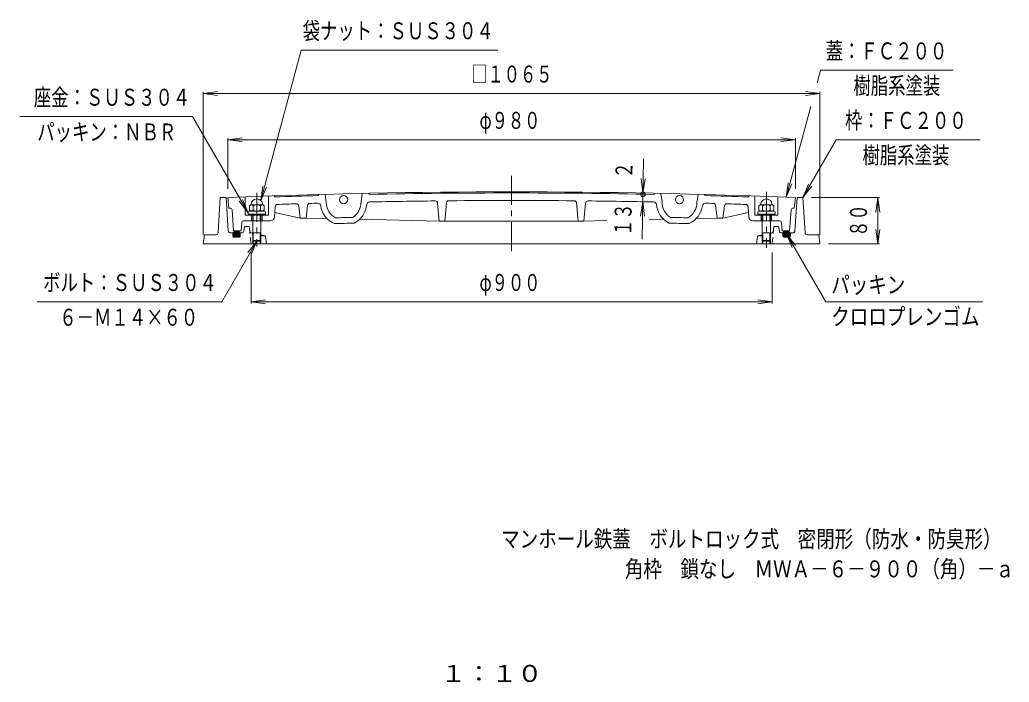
# Model space of a CAD drawing. Units: millimetres, scale not verified. Extents: x -982 to 768, y -1334 to 1408.
# Drawn here: x -956 to 752, y -1334 to -190 of the extents above; entities that cross this region are included whole.
import ezdxf
from ezdxf.enums import TextEntityAlignment as Align

# ---------------------------------------------------------------- set-up
doc = ezdxf.new("R2010")
doc.units = ezdxf.units.MM
doc.header["$LTSCALE"] = 10
doc.header["$PDMODE"] = 32
doc.header["$PDSIZE"] = 8
doc.linetypes.add('CHAIN1', pattern=[8, 5, -1, 1, -1])
doc.linetypes.add('DASHED1', pattern=[1.8, 1.2, -0.6])
for name, color, linetype, lineweight in [('C-1', 2, 'Continuous', 18), ('C-2', 3, 'Continuous', 18), ('C-3', 4, 'Continuous', 18), ('C-4', 7, 'Continuous', 18), ('C-5', 7, 'Continuous', 18), ('C-9', 7, 'Continuous', 18)]:
    doc.layers.add(name, color=color, linetype=linetype, lineweight=lineweight)
doc.layers.add('F-4_F-4ﾚｲﾔ', color=2, linetype='Continuous')
doc.layers.add('F-5_F-5ﾚｲﾔ', color=6, linetype='Continuous')
doc.styles.add('ＭＳ ゴシック', font='')
doc.styles.get('ＭＳ ゴシック').set_extended_font_data('MS Gothic')

msp = doc.modelspace()

# ---------------------------------------------------------------- linework, layer by layer
at = {"layer": 'C-1'}
for p, q in [((-613.77, -557.58), (-610, -497.33)), ((-600, -497.33), (-610, -497.33)), ((-596.24, -554.59), (-600, -497.33)), ((382.25, -554.59), (386, -497.33)), ((386, -497.33), (396, -497.33)), ((399.77, -557.58), (396, -497.33)), ((-637.5, -561.33), (-639.5, -577.33)), ((-617.76, -561.33), (-637.5, -561.33)), ((-592.25, -558.33), (-588.5, -558.33)), ((-588.5, -563.83), (-588.5, -558.33)), ((-588.36, -561.03), (-582.21, -554.89)), ((-588.33, -558.88), (-584.91, -555.46)), ((-580.25, -555.05), (-587.74, -562.53)), ((-586.76, -563.68), (-578.68, -555.6)), ((-585.48, -564.52), (-577.37, -556.41)), ((-583.93, -565.09), (-576.34, -557.5)), ((-582.1, -565.39), (-575.66, -558.94)), ((-579.64, -565.05), (-575.6, -561.01)), ((-575.5, -563.83), (-575.5, -558.33)), ((-575.5, -558.33), (-573.34, -558.33)), ((-569.4, -555.05), (-568, -547.33)), ((-568, -547.33), (-560, -547.33)), ((-559.29, -554.45), (-560, -547.33)), ((-554, -558.44), (-556.18, -557.96)), ((-554.57, -559.31), (-554, -563.33)), ((-533.01, -563.11), (-540, -561.56)), ((-533.3, -563.33), (-540, -563.33)), ((319.01, -563.11), (326, -561.56)), ((319.3, -563.33), (326, -563.33)), ((340, -558.44), (342.18, -557.96)), ((340.57, -559.31), (340, -563.33)), ((345.29, -554.45), (346, -547.33)), ((354, -547.33), (346, -547.33)), ((355.4, -555.05), (354, -547.33)), ((361.5, -558.33), (359.34, -558.33)), ((361.5, -563.83), (361.5, -558.33)), ((365.64, -565.05), (361.6, -561.01)), ((368.1, -565.39), (361.66, -558.94)), ((369.93, -565.09), (362.34, -557.5)), ((371.48, -564.52), (363.37, -556.41)), ((372.76, -563.68), (364.68, -555.6)), ((366.25, -555.05), (373.74, -562.53)), ((374.36, -561.03), (368.21, -554.89)), ((374.33, -558.88), (370.91, -555.46)), ((374.5, -563.83), (374.5, -558.33)), ((378.25, -558.33), (374.5, -558.33)), ((403.76, -561.33), (423.5, -561.33)), ((423.5, -561.33), (425.5, -577.33)), ((-639.5, -577.33), (425.5, -577.33)), ((-577, -565.33), (-587, -565.33)), ((-554, -571.33), (-554, -577.33)), ((-553, -572.33), (-553, -577.33)), ((-541, -572.33), (-541, -577.33)), ((-540, -571.33), (-540, -577.33)), ((-531.85, -564.36), (-530, -577.33)), ((317.85, -564.36), (316, -577.33)), ((326, -571.33), (326, -577.33)), ((327, -572.33), (327, -577.33)), ((339, -572.33), (339, -577.33)), ((340, -571.33), (340, -577.33)), ((363, -565.33), (373, -565.33))]:
    msp.add_line(p, q, dxfattribs=at)
at = {"layer": 'C-1', "linetype": 'DASHED1'}
for p, q in [((-557, -577.33), (-559.29, -554.45)), ((343, -577.33), (345.29, -554.45))]:
    msp.add_line(p, q, dxfattribs=at)
at = {"layer": 'C-1'}
for centre, radius, start, end in [((-617.76, -557.33), 4, 270, 356.42393), ((-592.25, -554.33), 4, 183.75137, 270), ((-587, -563.83), 1.5, 180, 270), ((-577, -563.83), 1.5, 270, 0), ((-573.34, -554.33), 4, 270, 349.69492), ((-555.31, -554.06), 4, 185.70795, 257.47388), ((-556.06, -559.52), 1.5, 8.13211, 77.47119), ((-533.3, -564.83), 1.5, 8.12843, 90), ((-533.34, -564.57), 1.5, 8.1311, 77.47119), ((319.3, -564.83), 1.5, 90, 171.87157), ((319.34, -564.57), 1.5, 102.52881, 171.8689), ((342.06, -559.52), 1.5, 102.52881, 171.86789), ((341.31, -554.06), 4, 282.52612, 354.29205), ((359.34, -554.33), 4, 190.30508, 270), ((363, -563.83), 1.5, 180, 270), ((373, -563.83), 1.5, 270, 0), ((378.25, -554.33), 4, 270, 356.24863), ((403.76, -557.33), 4, 183.57607, 270)]:
    msp.add_arc(centre, radius, start, end, dxfattribs=at)
for centre, major_axis in [((-582, -560.08), (-6.5, 0)), ((368, -560.08), (6.5, 0))]:
    msp.add_ellipse(centre, major_axis=major_axis, ratio=0.8076, dxfattribs=at)
at = {"layer": 'C-2', "linetype": 'CHAIN1'}
for p, q in [((-107, -459.5), (-107, -597.86)), ((-547, -489.14), (-547, -581.83)), ((333, -487.32), (333, -583.74))]:
    msp.add_line(p, q, dxfattribs=at)
at = {"layer": 'C-2'}
for p, q in [((-527, -494.56), (-527, -527.33)), ((-517, -494.21), (-516, -496.18)), ((-440, -491.83), (-441, -493.86)), ((-426.99, -506.48), (-429, -491.53)), ((-367.03, -504.31), (-365, -489.98)), ((-354, -489.75), (-353, -491.73)), ((140, -489.75), (139, -491.73)), ((153.03, -504.31), (151, -489.98)), ((212.99, -506.48), (215, -491.53)), ((226, -491.83), (227, -493.86)), ((303, -494.21), (302, -496.18)), ((313, -494.56), (313, -527.33)), ((-597, -497.21), (-595, -515.33)), ((-567, -496.02), (-567, -527.33)), ((-472, -532.78), (-474.56, -511.49)), ((-462, -532.48), (-459.41, -510.8)), ((-232, -537.86), (-234.68, -506.59)), ((-222, -537.76), (-219.31, -506.36)), ((8, -537.76), (5.31, -506.36)), ((18, -537.86), (20.68, -506.59)), ((248, -532.48), (245.41, -510.8)), ((258, -532.78), (260.56, -511.49)), ((353, -496.02), (353, -527.33)), ((383, -497.21), (381, -515.33)), ((-592.78, -515.33), (-595, -515.33)), ((-589.79, -518.11), (-587, -554.83)), ((-527, -527.33), (-567, -527.33)), ((-556, -527.33), (-556, -537.33)), ((-538, -527.33), (-538, -537.33)), ((-516.54, -530.83), (-515.25, -512.74)), ((-516, -523.18), (-472, -532.78)), ((302, -523.18), (258, -532.78)), ((301.34, -513.99), (301.26, -512.74)), ((302.54, -530.83), (301.34, -513.99)), ((313, -527.33), (353, -527.33)), ((324, -527.33), (324, -537.33)), ((342, -527.33), (342, -537.33)), ((375.79, -518.11), (373, -554.83)), ((378.78, -515.33), (381, -515.33)), ((-572.99, -540.13), (-574, -554.83)), ((-570, -537.33), (-554, -537.33)), ((-540, -537.33), (-523.52, -537.33)), ((-462, -532.48), (-425.95, -533.32)), ((-369.38, -534.65), (-232, -537.86)), ((-222, -537.76), (8, -537.76)), ((57.65, -536.94), (18, -537.86)), ((155.38, -534.65), (130.45, -535.23)), ((248, -532.48), (211.95, -533.32)), ((326, -537.33), (309.52, -537.33)), ((356, -537.33), (340, -537.33)), ((358.99, -540.13), (360, -554.83)), ((-574, -554.83), (-587, -554.83)), ((360, -554.83), (373, -554.83))]:
    msp.add_line(p, q, dxfattribs=at)
for centre in [(-397, -500.72), (183, -500.72)]:
    msp.add_circle(centre, 7, dxfattribs=at)
for centre, radius, start, end in [((-107, -12497.21), 12010, 87.66173, 92.33827), ((-107, -12497.21), 12008, 91.59387, 91.9519), ((-107, -12497.21), 12008, 88.82614, 91.17386), ((-107, -12497.21), 12008, 88.0481, 88.40613), ((-511.26, -513.03), 4, 91.93221, 175.94067), ((-107, -12497.21), 11995, 91.77556, 91.93204), ((-478.53, -511.97), 4, 6.86467, 91.77585), ((-455.44, -511.27), 4, 91.66521, 173.18413), ((-107, -12497.21), 11995, 91.59903, 91.66515), ((-441.58, -511.88), 5, 7.8714, 91.59949), ((-397, -505.72), 40, 187.87158, 245.79491), ((-397, -505.72), 30, 181.45744, 241.80696), ((-397, -505.72), 30, 301.27448, 2.69594), ((-397, -505.72), 40, 297.18256, 354.89865), ((-352.18, -509.72), 5, 91.17224, 174.89841), ((-107, -12497.21), 11995, 90.62915, 91.17169), ((-238.67, -506.93), 4, 4.90317, 90.62967), ((-215.32, -506.7), 4, 90.51672, 175.10497), ((-107, -12497.21), 11995, 89.48239, 90.51761), ((1.32, -506.7), 4, 4.89503, 89.48328), ((24.67, -506.93), 4, 89.37033, 175.09683), ((-107, -12497.21), 11995, 88.82831, 89.37085), ((138.18, -509.72), 5, 5.10159, 88.82776), ((183, -505.72), 40, 185.10135, 242.81744), ((183, -505.72), 30, 177.30406, 238.72552), ((183, -505.72), 30, 298.19304, 358.54256), ((183, -505.72), 40, 294.20509, 352.12842), ((227.58, -511.88), 5, 88.40051, 172.1286), ((-107, -12497.21), 11995, 88.33485, 88.40097), ((241.44, -511.27), 4, 6.81587, 88.33479), ((264.53, -511.97), 4, 88.22415, 173.13533), ((-107, -12497.21), 11995, 88.06796, 88.22444), ((297.26, -513.03), 4, 4.05933, 88.06779), ((-592.78, -518.33), 3, 4.34331, 90), ((378.78, -518.33), 3, 90, 175.65669), ((-570, -540.33), 3, 90, 176.06761), ((-523.52, -530.33), 7, 270, 355.94057), ((-107, -12497.21), 11970, 91.69949, 91.74739), ((-107, -12497.21), 11959, 91.30196, 91.46799), ((-107, -12497.21), 11969, 91.3138, 91.45602), ((-107, -12497.21), 11960, 90.55093, 90.59883), ((-107, -12497.21), 11960, 89.40117, 89.44907), ((-107, -12497.21), 11959, 88.53201, 88.69804), ((-107, -12497.21), 11969, 88.54398, 88.6862), ((-107, -12497.21), 11970, 88.25261, 88.30051), ((309.52, -530.33), 7, 184.05943, 270), ((356, -540.33), 3, 3.93239, 90)]:
    msp.add_arc(centre, radius, start, end, dxfattribs=at)
at = {"layer": 'C-3', "color": 2}
for p, q in [((-557.43, -509.97), (-559.64, -511.24)), ((-559.64, -511.24), (-559.64, -518.83)), ((-536.84, -509.53), (-557.03, -509.53)), ((-553.29, -511.24), (-553.29, -518.83)), ((-540.58, -511.24), (-540.58, -518.83)), ((-536.44, -509.97), (-534.23, -511.24)), ((-534.23, -511.24), (-534.23, -518.83)), ((322.44, -509.97), (320.23, -511.24)), ((320.23, -511.24), (320.23, -518.83)), ((322.84, -509.53), (343.03, -509.53)), ((326.58, -511.24), (326.58, -518.83)), ((339.29, -511.24), (339.29, -518.83)), ((343.44, -509.97), (345.64, -511.24)), ((345.64, -511.24), (345.64, -518.83)), ((-556.68, -520.53), (-559.64, -518.83)), ((-537.18, -520.53), (-534.23, -518.83)), ((323.19, -520.53), (320.23, -518.83)), ((342.69, -520.53), (345.64, -518.83))]:
    msp.add_line(p, q, dxfattribs=at)
at = {"layer": 'C-3'}
for p, q in [((-554, -527.33), (-554, -571.33)), ((-553, -527.33), (-553, -537.33)), ((-541, -527.33), (-541, -537.33)), ((-540, -527.33), (-540, -571.33)), ((326, -527.33), (326, -571.33)), ((327, -527.33), (327, -537.33)), ((339, -527.33), (339, -537.33)), ((340, -527.33), (340, -571.33)), ((-554, -537.33), (-540, -537.33)), ((-553, -537.33), (-554, -538.33)), ((-541, -537.33), (-540, -538.33)), ((340, -537.33), (326, -537.33)), ((327, -537.33), (326, -538.33)), ((339, -537.33), (340, -538.33)), ((-553, -558.33), (-554, -557.33)), ((-554, -558.33), (-540, -558.33)), ((-553, -558.33), (-553, -572.33)), ((-541, -558.33), (-540, -557.33)), ((-541, -558.33), (-541, -572.33)), ((327, -558.33), (326, -557.33)), ((340, -558.33), (326, -558.33)), ((327, -558.33), (327, -572.33)), ((339, -558.33), (340, -557.33)), ((339, -558.33), (339, -572.33)), ((-540, -571.33), (-554, -571.33)), ((-553, -572.33), (-554, -571.33)), ((-541, -572.33), (-553, -572.33)), ((-541, -572.33), (-540, -571.33)), ((326, -571.33), (340, -571.33)), ((327, -572.33), (326, -571.33)), ((327, -572.33), (339, -572.33)), ((339, -572.33), (340, -571.33))]:
    msp.add_line(p, q, dxfattribs=at)
at = {"layer": 'C-3', "color": 2}
for centre, radius, start, end in [((-557.93, -509.1), 1, 300.00101, 0), ((-546.93, -509.54), 10.01, 2.53401, 177.46599), ((-556.46, -513.33), 3.8, 33.3705, 93.3821), ((-546.93, -522.22), 12.69, 59.95712, 120.04288), ((-537.41, -513.34), 3.81, 86.63554, 146.44493), ((-535.93, -509.1), 1, 180, 239.99899), ((321.94, -509.1), 1, 300.00101, 0), ((332.94, -509.54), 10.01, 2.53401, 177.46599), ((323.41, -513.34), 3.81, 33.55507, 93.36446), ((332.94, -522.22), 12.69, 59.95712, 120.04288), ((342.46, -513.33), 3.8, 86.6179, 146.6295), ((343.94, -509.1), 1, 180, 239.99899), ((-556.46, -516.74), 3.8, 266.62843, 326.6295), ((-546.93, -507.85), 12.69, 239.95712, 300.04288), ((-537.41, -516.74), 3.8, 213.3705, 273.37157), ((323.41, -516.74), 3.8, 266.62843, 326.6295), ((332.94, -507.85), 12.69, 239.95712, 300.04288), ((342.46, -516.74), 3.8, 213.3705, 273.37157)]:
    msp.add_arc(centre, radius, start, end, dxfattribs=at)
at = {"layer": 'C-4'}
for p, q in [((-639.5, -317.33), (-614.71, -314.07)), ((-639.5, -562.33), (-639.5, -314.33)), ((-639.5, -317.33), (425.5, -317.33)), ((-639.5, -317.33), (-614.71, -320.6)), ((425.5, -317.33), (400.71, -314.07)), ((425.5, -317.33), (400.71, -320.6)), ((425.5, -562.33), (425.5, -314.33)), ((-597, -397.33), (-572.21, -394.07)), ((-597, -482.21), (-597, -394.33)), ((-597, -397.33), (383, -397.33)), ((-597, -397.33), (-572.21, -400.6)), ((383, -397.33), (358.21, -394.07)), ((383, -397.33), (358.21, -400.6)), ((383, -482.21), (383, -394.33)), ((118.29, -568.85), (120.91, -430.15)), ((119.8, -489.35), (117, -464.51)), ((119.8, -489.35), (123.53, -464.63)), ((119.51, -504.35), (115.78, -529.07)), ((119.51, -504.35), (122.31, -529.19)), ((411, -497.33), (528.5, -497.33)), ((525.5, -497.33), (522.24, -522.12)), ((525.5, -577.33), (525.5, -497.33)), ((525.5, -497.33), (528.76, -522.12)), ((525.5, -577.33), (522.24, -552.55)), ((525.5, -577.33), (528.76, -552.55)), ((440.5, -577.33), (528.5, -577.33)), ((-557, -592.33), (-557, -680.33)), ((343, -592.33), (343, -680.33)), ((-557, -677.33), (-532.22, -674.07)), ((-557, -677.33), (343, -677.33)), ((-557, -677.33), (-532.22, -680.6)), ((343, -677.33), (318.22, -674.07)), ((343, -677.33), (318.22, -680.6))]:
    msp.add_line(p, q, dxfattribs=at)
msp.add_point((119.76, -491.35), dxfattribs=at)
at = {"layer": 'C-5'}
for p, q in [((420.46, -298.72), (426.19, -277.33)), ((426.19, -277.33), (655.34, -277.33)), ((367.44, -496.59), (409.49, -339.67)), ((-657.84, -357.33), (-956.28, -357.33)), ((-562, -523.33), (-657.84, -357.33)), ((396, -497.33), (453.74, -397.33)), ((453.74, -397.33), (702.15, -397.33)), ((-539.86, -502.47), (-536.59, -477.68)), ((367.44, -496.59), (370.71, -471.8)), ((367.44, -496.59), (377.01, -473.49)), ((396, -497.33), (405.57, -474.24)), ((396, -497.33), (411.22, -477.5)), ((-539.86, -502.47), (-530.29, -479.37)), ((-562, -523.33), (-577.22, -503.5)), ((-562, -523.33), (-571.57, -500.24)), ((368, -560.08), (383.22, -579.92)), ((368, -560.08), (377.57, -583.18)), ((368, -560.08), (435.69, -677.33)), ((-547, -572.33), (-607.62, -677.33)), ((-547, -572.33), (-562.22, -592.17)), ((-547, -572.33), (-556.57, -595.43)), ((-607.62, -677.33), (-926.51, -677.33)), ((435.69, -677.33), (706.05, -677.33))]:
    msp.add_line(p, q, dxfattribs=at)
msp.add_lwpolyline([(-539.86, -502.47), (-470.19, -242.46), (-130.58, -242.46)], dxfattribs=at)
at = {"layer": 'C-9'}
for p, q in [((-562, -522.53), (-562, -525.83)), ((-562, -525.83), (-532, -525.83)), ((-560, -520.53), (-554, -520.53)), ((-534, -520.53), (-540, -520.53)), ((-532, -522.53), (-532, -525.83)), ((318, -522.53), (318, -525.83)), ((348, -525.83), (318, -525.83)), ((320, -520.53), (326, -520.53)), ((346, -520.53), (340, -520.53)), ((348, -522.53), (348, -525.83))]:
    msp.add_line(p, q, dxfattribs=at)
at = {"layer": 'C-9', "color": 2}
for p, q in [((-560, -525.83), (-560, -526.63)), ((-560, -526.63), (-559.4, -527.33)), ((-559.4, -527.33), (-534.6, -527.33)), ((-556.68, -520.53), (-537.18, -520.53)), ((-534, -526.63), (-534.6, -527.33)), ((-534, -525.83), (-534, -526.63)), ((320, -525.83), (320, -526.63)), ((320, -526.63), (320.6, -527.33)), ((345.4, -527.33), (320.6, -527.33)), ((342.69, -520.53), (323.19, -520.53)), ((346, -526.63), (345.4, -527.33)), ((346, -525.83), (346, -526.63))]:
    msp.add_line(p, q, dxfattribs=at)
at = {"layer": 'C-9'}
for centre, start, end in [((-560, -522.53), 90, 180), ((-534, -522.53), 0, 90), ((320, -522.53), 90, 180), ((346, -522.53), 0, 90)]:
    msp.add_arc(centre, 2, start, end, dxfattribs=at)

# ---------------------------------------------------------------- texts
at = {"layer": 'C-4', "color": 3, "style": 'ＭＳ ゴシック', "width": 0.7}
for s, p in [('□１０６５', (-176.5, -307.33)), ('φ９８０', (-162.5, -387.33)), ('φ９００', (-162.5, -667.33))]:
    msp.add_text(s, height=29.33, dxfattribs=at).set_placement(p, align=Align.BOTTOM_LEFT)
for s, rotation, p in [('２', 88.919, (110.26, -464.45)), ('１３', 88.918, (108.39, -563.47)), ('８０', 90, (515.5, -564.83))]:
    msp.add_text(s, height=29.33, rotation=rotation, dxfattribs=at).set_placement(p, align=Align.BOTTOM_LEFT)
at = {"layer": 'C-5', "color": 6, "style": 'ＭＳ ゴシック'}
for s, width, p in [('袋ナット：ＳＵＳ３０４', 0.75, (-467.82, -232.47)), ('蓋：ＦＣ２００', 0.75, (435.38, -267.33)), ('樹脂系塗装', 0.75, (483.38, -327.33)), ('座金：ＳＵＳ３０４', 0.75, (-932.04, -347.33)), ('枠：ＦＣ２００', 0.75, (468.88, -387.33)), ('パッキン：ＮＢＲ', 0.75, (-926.06, -407.33)), ('樹脂系塗装', 0.75, (498.94, -447.33)), ('ボルト：ＳＵＳ３０４', 0.75, (-915.94, -667.33)), ('パッキン', 0.8, (444.97, -671.27)), ('クロロプレンゴム', 0.8, (444.97, -726.29)), ('６－Ｍ１４×６０', 0.75, (-888.09, -727.33))]:
    msp.add_text(s, height=29.33, dxfattribs=dict(at, width=width)).set_placement(p, align=Align.BOTTOM_LEFT)
at = {"layer": 'F-4_F-4ﾚｲﾔ', "style": 'ＭＳ ゴシック', "width": 1.1}
msp.add_text('１：１０', height=29.33, dxfattribs=at).set_placement((-229.5, -1342.65), align=Align.BOTTOM_LEFT)
at = {"layer": 'F-5_F-5ﾚｲﾔ', "style": 'ＭＳ ゴシック', "width": 0.8}
for s, p in [('マンホール鉄蓋\u3000ボルトロック式\u3000密閉形（防水・防臭形）', (-125.05, -1110.33)), ('角枠\u3000鎖なし\u3000ＭＷＡ－６－９００（角）－ａ', (88.52, -1162))]:
    msp.add_text(s, height=29.33, dxfattribs=at).set_placement(p, align=Align.BOTTOM_LEFT)

doc.saveas('drawing.dxf')
